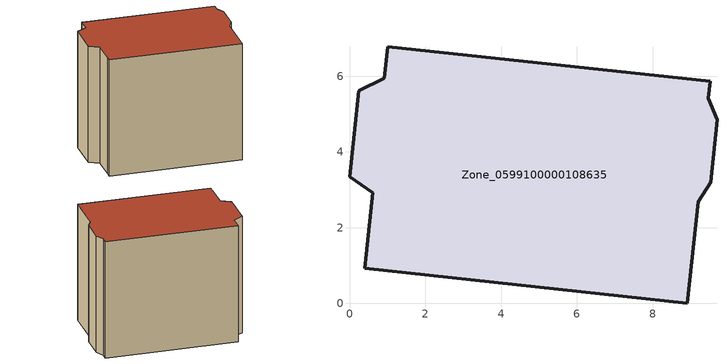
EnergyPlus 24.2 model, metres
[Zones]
Zone_0599100000108635
 floor ground (C_G): 0.41,0.93 0.44,1.29 0.61,2.92 0,3.34 0.25,5.62 0.92,5.94 1.01,6.78 9.52,5.86 9.47,5.41 9.7,4.85 9.53,3.2 9.2,2.69 8.92,0 z2.87
 wall outside (C_F): 0.92,5.94 0.25,5.62 0,3.34 0.61,2.92 0.44,1.29 0.41,0.93 8.92,0 9.2,2.69 9.53,3.2 9.7,4.85 9.47,5.41 9.52,5.86 1.01,6.78 0.92,5.94 z2.87:10.74
 roof outside (C_R): 0.44,1.29 0.41,0.93 8.92,0 9.2,2.69 9.53,3.2 9.7,4.85 9.47,5.41 9.52,5.86 1.01,6.78 0.92,5.94 0.25,5.62 0,3.34 0.61,2.92 z10.74
[BUILDING]
Pand.0599100000108635: North Axis=0; Terrain=City; Loads Convergence Tolerance Value=0.04; Temperature Convergence Tolerance Value=0.4; Solar Distribution=FullExterior; Maximum Number of Warmup Days=25; Minimum Number of Warmup Days=1
[Site:Location]
Rotterdam.The.Hague.AP_ZH_NLD Design_Conditions: Latitude=51.96; Longitude=4.45; Time Zone=1; Elevation=-4.5
[SITE:GROUNDTEMPERATURE:BUILDINGSURFACE]
18, 18, 18, 18, 18, 18, 18, 18, 18, 18, 18, 18
[MATERIAL] Thermal Absorptance=0.9; Solar Absorptance=0.7; Visible Absorptance=0.7
Name | Roughness | Thickness | Conductivity | Density | Specific Heat
G.TC.1946 | MediumSmooth | 0.15 | 1 | 540 | 1210
F.TC.1946 | Rough | 0.3 | 0.857143 | 1920 | 840
R.TC.1946 | MediumRough | 0.2 | 0.909091 | 1500 | 1000
[CONSTRUCTION]
C_G: G.TC.1946
C_F: F.TC.1946
C_R: R.TC.1946
[ZONE]
Zone_0599100000108635: Type=1; Multiplier=1; Ceiling Height=Autocalculate; Volume=Autocalculate; Floor Area=autocalculate; Part of Total Floor Area=Yes
[ZONEINFILTRATION:DESIGNFLOWRATE]
Infil_Zone_0599100000108635: Zone or ZoneList or Space or SpaceList=Zone_0599100000108635; Schedule=AlwaysOn; Design Flow Rate Calculation Method=Flow/Area; Flow Rate per Floor Area=0.003; Constant Term Coefficient=1; Temperature Term Coefficient=0; Velocity Term Coefficient=0; Velocity Squared Term Coefficient=0
[HVACTEMPLATE:ZONE:IDEALLOADSAIRSYSTEM]
Zone_0599100000108635: Maximum Heating Supply Air Temperature=50; Minimum Cooling Supply Air Temperature=13; Maximum Heating Supply Air Humidity Ratio=0.0156; Minimum Cooling Supply Air Humidity Ratio=0.0077; Heating Limit=NoLimit; Cooling Limit=NoLimit; Dehumidification Control Type=ConstantSensibleHeatRatio; Cooling Sensible Heat Ratio=0.7; Dehumidification Setpoint=60; Humidification Control Type=None; Humidification Setpoint=30; Outdoor Air Method=None; Outdoor Air Flow Rate per Person=0.00944; Outdoor Air Flow Rate per Zone Floor Area=0; Outdoor Air Flow Rate per Zone=0; Demand Controlled Ventilation Type=None; Outdoor Air Economizer Type=NoEconomizer; Heat Recovery Type=None; Sensible Heat Recovery Effectiveness=0.7; Latent Heat Recovery Effectiveness=0.65
[ZONECONTROL:THERMOSTAT]
ThermostatControl_Zone_0599100000108635: Zone or ZoneList=Zone_0599100000108635; Control Type Schedule=DualSetpointControlType; Control 1=Thermostat_Zone_0599100000108635; Temperature Difference Between Cutout And Setpoint=0
[THERMOSTATSETPOINT:DUALSETPOINT]
Thermostat_Zone_0599100000108635: Heating Setpoint Temperature Schedule=HeatingSetpoint_Zone_0599100000108635; Cooling Setpoint Temperature Schedule=CoolingSetpoint_Zone_0599100000108635
[SCHEDULE:COMPACT]
HeatingSetpoint_Zone_0599100000108635: Through: 12/31, For: AllDays, Until: 24:00, 21
CoolingSetpoint_Zone_0599100000108635: Through: 12/31, For: AllDays, Until: 24:00, 24
DualSetpointControlType: Through: 12/31, For: AllDays, Until: 24:00, 4
AlwaysOn: Through: 12/31, For: AllDays, Until: 24:00, 1
